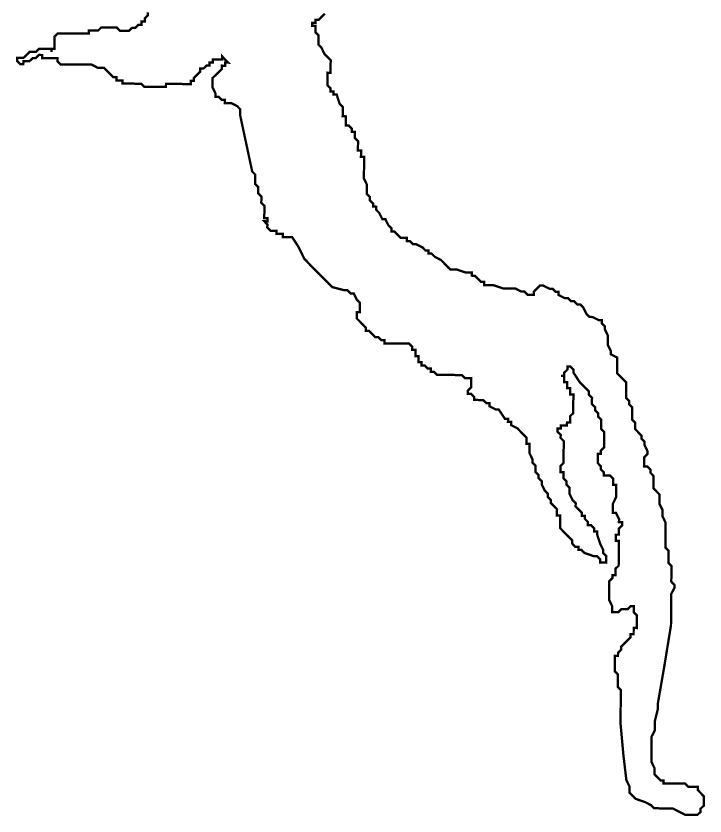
# Model space of a CAD drawing. Header units: metres. Extents: x 290190 to 339802, y 1811045 to 1991312.
# Drawn here: x 313020 to 313916, y 1941156 to 1942195 of the extents above; entities that cross this region are included whole.
import ezdxf

# ---------------------------------------------------------------- set-up
doc = ezdxf.new("R2010")
doc.units = ezdxf.units.M
doc.header["$MEASUREMENT"] = 0
doc.layers.add('HAZARDS LINE', color=1, linetype='Continuous')

msp = doc.modelspace()

# ---------------------------------------------------------------- linework, layer by layer
at = {"layer": 'HAZARDS LINE', "lineweight": 18}
msp.add_lwpolyline([(313191.9, 1942199.6, 3.02, 3.02, 0), (313191.8, 1942195.5, 3.02, 3.02, 0), (313187.8, 1942191.5, 3.02, 3.02, 0), (313187.7, 1942187.5, 3.02, 3.02, 0), (313183.7, 1942187.5, 3.02, 3.02, 0), (313183.7, 1942183.5, 3.02, 3.02, 0), (313179.6, 1942183.5, 3.02, 3.02, 0), (313175.6, 1942179.5, 3.02, 3.02, 0), (313171.6, 1942179.6, 3.02, 3.02, 0), (313167.5, 1942175.6, 3.02, 3.02, 0), (313163.5, 1942175.6, 3.02, 3.02, 0), (313159.4, 1942175.6, 3.02, 3.02, 0), (313155.4, 1942175.6, 3.02, 3.02, 0), (313151.4, 1942179.7, 3.02, 3.02, 0), (313143.3, 1942179.8, 3.02, 3.02, 0), (313139.3, 1942179.8, 3.02, 3.02, 0), (313131.2, 1942179.9, 3.02, 3.02, 0), (313127.2, 1942175.9, 3.02, 3.02, 0), (313123.1, 1942175.9, 3.02, 3.02, 0), (313119.1, 1942175.9, 3.02, 3.02, 0), (313115.1, 1942176, 3.02, 3.02, 0), (313115, 1942171.9, 3.02, 3.02, 0), (313111, 1942171.9, 3.02, 3.02, 0), (313107, 1942172, 3.02, 3.02, 0), (313102.9, 1942172, 3.02, 3.02, 0), (313094.9, 1942172.1, 3.02, 3.02, 0), (313090.8, 1942172.1, 3.02, 3.02, 0), (313086.8, 1942172.1, 3.02, 3.02, 0), (313082.8, 1942172.2, 3.02, 3.02, 0), (313078.7, 1942172.2, 3.02, 3.02, 0), (313074.7, 1942172.2, 3.02, 3.02, 0), (313070.6, 1942168.2, 3.02, 3.02, 0), (313070.6, 1942164.2, 3.02, 3.02, 0), (313070.6, 1942160.2, 3.02, 3.02, 0), (313070.5, 1942156.1, 3.02, 3.02, 0), (313070.5, 1942152.1, 3.02, 3.02, 0), (313066.5, 1942152.1, 3.02, 3.02, 0), (313066.5, 1942148.1, 3.02, 3.02, 0), (313066.5, 1942152.1, 3.02, 3.02, 0), (313058.4, 1942152.2, 3.02, 3.02, 0), (313054.4, 1942152.2, 3.02, 3.02, 0), (313050.4, 1942152.2, 3.02, 3.02, 0), (313046.3, 1942148.2, 3.02, 3.02, 0), (313042.3, 1942148.3, 3.02, 3.02, 0), (313038.2, 1942148.3, 3.02, 3.02, 0), (313034.2, 1942144.3, 3.02, 3.02, 0), (313030.1, 1942140.3, 3.02, 3.02, 0), (313026.1, 1942140.3, 3.02, 3.02, 0), (313022, 1942140.4, 3.02, 3.02, 0), (313022, 1942136.3, 3.02, 3.02, 0), (313026, 1942132.3, 3.02, 3.02, 0), (313030, 1942132.2, 3.02, 3.02, 0), (313030.1, 1942136.3, 3.02, 3.02, 0), (313034.1, 1942136.2, 3.02, 3.02, 0), (313038.1, 1942136.2, 3.02, 3.02, 0), (313042.2, 1942140.2, 3.02, 3.02, 0), (313046.2, 1942140.2, 3.02, 3.02, 0), (313050.3, 1942144.2, 3.02, 3.02, 0), (313054.3, 1942144.1, 3.02, 3.02, 0), (313054.3, 1942140.1, 3.02, 3.02, 0), (313058.3, 1942140.1, 3.02, 3.02, 0), (313062.4, 1942140, 3.02, 3.02, 0), (313066.4, 1942140, 3.02, 3.02, 0), (313070.4, 1942140, 3.02, 3.02, 0), (313074.5, 1942140, 3.02, 3.02, 0), (313074.4, 1942135.9, 3.02, 3.02, 0), (313078.4, 1942131.9, 3.02, 3.02, 0), (313082.5, 1942131.8, 3.02, 3.02, 0), (313086.5, 1942131.8, 3.02, 3.02, 0), (313090.5, 1942131.8, 3.02, 3.02, 0), (313094.6, 1942131.7, 3.02, 3.02, 0), (313098.6, 1942131.7, 3.02, 3.02, 0), (313102.6, 1942131.7, 3.02, 3.02, 0), (313106.7, 1942131.6, 3.02, 3.02, 0), (313110.7, 1942131.6, 3.02, 3.02, 0), (313114.7, 1942131.6, 3.02, 3.02, 0), (313118.8, 1942131.6, 3.02, 3.02, 0), (313126.8, 1942127.5, 3.02, 3.02, 0), (313130.8, 1942127.4, 3.02, 3.02, 0), (313134.9, 1942127.4, 3.02, 3.02, 0), (313138.9, 1942123.3, 3.02, 3.02, 0), (313142.9, 1942119.3, 3.02, 3.02, 0), (313146.9, 1942115.2, 3.02, 3.02, 0), (313150.9, 1942115.2, 3.02, 3.02, 0), (313150.9, 1942111.1, 3.02, 3.02, 0), (313154.9, 1942111.1, 3.02, 3.02, 0), (313158.9, 1942111.1, 3.02, 3.02, 0), (313158.9, 1942107, 3.02, 3.02, 0), (313162.9, 1942107, 3.02, 3.02, 0), (313167, 1942107, 3.02, 3.02, 0), (313171, 1942107, 3.02, 3.02, 0), (313175, 1942106.9, 3.02, 3.02, 0), (313183.1, 1942106.9, 3.02, 3.02, 0), (313187.1, 1942102.8, 3.02, 3.02, 0), (313191.1, 1942102.8, 3.02, 3.02, 0), (313195.2, 1942102.7, 3.02, 3.02, 0), (313199.2, 1942102.7, 3.02, 3.02, 0), (313207.3, 1942102.6, 3.02, 3.02, 0), (313211.3, 1942102.6, 3.02, 3.02, 0), (313215.3, 1942102.6, 3.02, 3.02, 0), (313215.4, 1942106.6, 3.02, 3.02, 0), (313219.4, 1942106.6, 3.02, 3.02, 0), (313223.4, 1942106.6, 3.02, 3.02, 0), (313227.5, 1942106.5, 3.02, 3.02, 0), (313231.5, 1942106.5, 3.02, 3.02, 0), (313235.5, 1942106.5, 3.02, 3.02, 0), (313239.6, 1942106.4, 3.02, 3.02, 0), (313243.6, 1942106.4, 3.02, 3.02, 0), (313247.6, 1942106.4, 3.02, 3.02, 0), (313247.7, 1942110.4, 3.02, 3.02, 0), (313251.7, 1942110.4, 3.02, 3.02, 0), (313251.7, 1942114.4, 3.02, 3.02, 0), (313255.8, 1942118.4, 3.02, 3.02, 0), (313259.8, 1942122.4, 3.02, 3.02, 0), (313259.9, 1942126.5, 3.02, 3.02, 0), (313263.9, 1942126.4, 3.02, 3.02, 0), (313268, 1942130.4, 3.02, 3.02, 0), (313272, 1942130.4, 3.02, 3.02, 0), (313272, 1942134.4, 3.02, 3.02, 0), (313276.1, 1942134.4, 3.02, 3.02, 0), (313276.1, 1942138.4, 3.02, 3.02, 0), (313280.1, 1942138.4, 3.02, 3.02, 0), (313284.2, 1942138.4, 3.02, 3.02, 0), (313288.2, 1942138.3, 3.02, 3.02, 0), (313288.2, 1942142.4, 3.02, 3.02, 0), (313292.2, 1942138.3, 3.02, 3.02, 0), (313296.2, 1942134.2, 3.02, 3.02, 0), (313292.2, 1942134.3, 3.02, 3.02, 0), (313292.2, 1942130.2, 3.02, 3.02, 0), (313288.1, 1942130.3, 3.02, 3.02, 0), (313288.1, 1942126.2, 3.02, 3.02, 0), (313284, 1942122.2, 3.02, 3.02, 0), (313280, 1942118.2, 3.02, 3.02, 0), (313275.9, 1942114.2, 3.02, 3.02, 0), (313275.9, 1942110.2, 3.02, 3.02, 0), (313275.9, 1942106.2, 3.02, 3.02, 0), (313275.8, 1942102.1, 3.02, 3.02, 0), (313279.8, 1942094, 3.02, 3.02, 0), (313279.8, 1942090, 3.02, 3.02, 0), (313283.8, 1942090, 3.02, 3.02, 0), (313287.8, 1942085.9, 3.02, 3.02, 0), (313291.8, 1942085.9, 3.02, 3.02, 0), (313291.8, 1942081.8, 3.02, 3.02, 0), (313295.8, 1942081.8, 3.02, 3.02, 0), (313299.9, 1942081.8, 3.02, 3.02, 0), (313307.9, 1942077.7, 3.02, 3.02, 0), (313311.9, 1942073.6, 3.02, 3.02, 0), (313311.8, 1942065.6, 3.02, 3.02, 0), (313327.4, 1941992.8, 3.02, 3.02, 0), (313331.4, 1941988.8, 3.02, 3.02, 0), (313331.4, 1941980.7, 3.02, 3.02, 0), (313331.3, 1941976.7, 3.02, 3.02, 0), (313335.3, 1941972.6, 3.02, 3.02, 0), (313335.3, 1941968.6, 3.02, 3.02, 0), (313335.3, 1941964.5, 3.02, 3.02, 0), (313339.3, 1941960.5, 3.02, 3.02, 0), (313339.3, 1941956.4, 3.02, 3.02, 0), (313339.2, 1941952.4, 3.02, 3.02, 0), (313343.2, 1941948.3, 3.02, 3.02, 0), (313343.2, 1941940.3, 3.02, 3.02, 0), (313343.1, 1941936.2, 3.02, 3.02, 0), (313343.1, 1941932.2, 3.02, 3.02, 0), (313347.1, 1941932.2, 3.02, 3.02, 0), (313347.1, 1941928.1, 3.02, 3.02, 0), (313343.1, 1941928.2, 3.02, 3.02, 0), (313347.1, 1941924.1, 3.02, 3.02, 0), (313347, 1941920.1, 3.02, 3.02, 0), (313351.1, 1941916, 3.02, 3.02, 0), (313355.1, 1941916, 3.02, 3.02, 0), (313359.1, 1941915.9, 3.02, 3.02, 0), (313359.1, 1941911.9, 3.02, 3.02, 0), (313363.1, 1941911.9, 3.02, 3.02, 0), (313367.2, 1941911.9, 3.02, 3.02, 0), (313367.1, 1941907.8, 3.02, 3.02, 0), (313371.2, 1941907.8, 3.02, 3.02, 0), (313375.2, 1941907.8, 3.02, 3.02, 0), (313379.2, 1941907.7, 3.02, 3.02, 0), (313387.2, 1941895.6, 3.02, 3.02, 0), (313391.2, 1941887.5, 3.02, 3.02, 0), (313395.1, 1941879.4, 3.02, 3.02, 0), (313403.1, 1941871.2, 3.02, 3.02, 0), (313415.2, 1941859.1, 3.02, 3.02, 0), (313431.2, 1941842.8, 3.02, 3.02, 0), (313447.3, 1941838.6, 3.02, 3.02, 0), (313451.3, 1941838.6, 3.02, 3.02, 0), (313455.3, 1941834.5, 3.02, 3.02, 0), (313459.3, 1941834.5, 3.02, 3.02, 0), (313463.3, 1941826.4, 3.02, 3.02, 0), (313467.3, 1941822.4, 3.02, 3.02, 0), (313467.3, 1941818.3, 3.02, 3.02, 0), (313467.2, 1941814.3, 3.02, 3.02, 0), (313467.2, 1941810.3, 3.02, 3.02, 0), (313463.2, 1941810.3, 3.02, 3.02, 0), (313463.2, 1941806.3, 3.02, 3.02, 0), (313463.1, 1941802.2, 3.02, 3.02, 0), (313467.1, 1941798.2, 3.02, 3.02, 0), (313471.1, 1941794.1, 3.02, 3.02, 0), (313475.1, 1941790, 3.02, 3.02, 0), (313475.1, 1941786, 3.02, 3.02, 0), (313479.1, 1941786, 3.02, 3.02, 0), (313483.1, 1941781.9, 3.02, 3.02, 0), (313487.1, 1941777.8, 3.02, 3.02, 0), (313491.2, 1941777.8, 3.02, 3.02, 0), (313495.2, 1941773.7, 3.02, 3.02, 0), (313499.2, 1941773.7, 3.02, 3.02, 0), (313499.2, 1941769.7, 3.02, 3.02, 0), (313503.2, 1941769.6, 3.02, 3.02, 0), (313507.2, 1941769.6, 3.02, 3.02, 0), (313511.3, 1941769.6, 3.02, 3.02, 0), (313515.3, 1941769.6, 3.02, 3.02, 0), (313519.3, 1941769.5, 3.02, 3.02, 0), (313523.4, 1941769.5, 3.02, 3.02, 0), (313527.4, 1941769.5, 3.02, 3.02, 0), (313531.4, 1941769.4, 3.02, 3.02, 0), (313535.4, 1941765.4, 3.02, 3.02, 0), (313535.4, 1941761.3, 3.02, 3.02, 0), (313539.4, 1941761.3, 3.02, 3.02, 0), (313539.4, 1941757.3, 3.02, 3.02, 0), (313539.4, 1941753.2, 3.02, 3.02, 0), (313543.4, 1941753.2, 3.02, 3.02, 0), (313543.4, 1941749.2, 3.02, 3.02, 0), (313543.4, 1941745.1, 3.02, 3.02, 0), (313547.4, 1941745.1, 3.02, 3.02, 0), (313547.4, 1941741.1, 3.02, 3.02, 0), (313551.4, 1941741, 3.02, 3.02, 0), (313555.4, 1941737, 3.02, 3.02, 0), (313559.4, 1941737, 3.02, 3.02, 0), (313559.4, 1941732.9, 3.02, 3.02, 0), (313563.4, 1941732.9, 3.02, 3.02, 0), (313567.4, 1941728.8, 3.02, 3.02, 0), (313571.5, 1941728.8, 3.02, 3.02, 0), (313575.5, 1941728.8, 3.02, 3.02, 0), (313579.5, 1941728.7, 3.02, 3.02, 0), (313583.6, 1941728.7, 3.02, 3.02, 0), (313587.6, 1941728.7, 3.02, 3.02, 0), (313591.6, 1941728.6, 3.02, 3.02, 0), (313595.7, 1941728.6, 3.02, 3.02, 0), (313599.7, 1941728.6, 3.02, 3.02, 0), (313603.7, 1941724.5, 3.02, 3.02, 0), (313607.7, 1941724.5, 3.02, 3.02, 0), (313611.8, 1941724.5, 3.02, 3.02, 0), (313611.7, 1941720.4, 3.02, 3.02, 0), (313611.7, 1941716.4, 3.02, 3.02, 0), (313611.7, 1941712.4, 3.02, 3.02, 0), (313607.6, 1941708.4, 3.02, 3.02, 0), (313607.6, 1941704.3, 3.02, 3.02, 0), (313611.6, 1941704.3, 3.02, 3.02, 0), (313615.6, 1941700.2, 3.02, 3.02, 0), (313615.6, 1941696.2, 3.02, 3.02, 0), (313619.6, 1941696.2, 3.02, 3.02, 0), (313623.6, 1941696.1, 3.02, 3.02, 0), (313619.6, 1941696.2, 3.02, 3.02, 0), (313623.6, 1941696.1, 3.02, 3.02, 0), (313627.7, 1941696.1, 3.02, 3.02, 0), (313631.7, 1941692, 3.02, 3.02, 0), (313635.7, 1941692, 3.02, 3.02, 0), (313635.7, 1941688, 3.02, 3.02, 0), (313643.7, 1941683.9, 3.02, 3.02, 0), (313647.7, 1941683.8, 3.02, 3.02, 0), (313655.7, 1941671.7, 3.02, 3.02, 0), (313659.8, 1941671.7, 3.02, 3.02, 0), (313659.7, 1941667.6, 3.02, 3.02, 0), (313663.8, 1941667.6, 3.02, 3.02, 0), (313663.7, 1941663.6, 3.02, 3.02, 0), (313671.8, 1941659.5, 3.02, 3.02, 0), (313675.8, 1941655.4, 3.02, 3.02, 0), (313679.8, 1941651.3, 3.02, 3.02, 0), (313683.8, 1941647.3, 3.02, 3.02, 0), (313683.7, 1941643.2, 3.02, 3.02, 0), (313683.7, 1941639.2, 3.02, 3.02, 0), (313687.7, 1941639.2, 3.02, 3.02, 0), (313687.7, 1941635.1, 3.02, 3.02, 0), (313687.7, 1941631.1, 3.02, 3.02, 0), (313687.7, 1941627.1, 3.02, 3.02, 0), (313691.6, 1941619, 3.02, 3.02, 0), (313691.6, 1941614.9, 3.02, 3.02, 0), (313695.6, 1941610.9, 3.02, 3.02, 0), (313695.6, 1941606.8, 3.02, 3.02, 0), (313695.5, 1941602.8, 3.02, 3.02, 0), (313699.5, 1941598.7, 3.02, 3.02, 0), (313699.5, 1941594.7, 3.02, 3.02, 0), (313703.5, 1941590.6, 3.02, 3.02, 0), (313703.5, 1941586.6, 3.02, 3.02, 0), (313707.5, 1941578.5, 3.02, 3.02, 0), (313711.5, 1941574.5, 3.02, 3.02, 0), (313711.4, 1941570.4, 3.02, 3.02, 0), (313715.4, 1941566.4, 3.02, 3.02, 0), (313715.4, 1941562.3, 3.02, 3.02, 0), (313719.4, 1941558.3, 3.02, 3.02, 0), (313723.4, 1941554.2, 3.02, 3.02, 0), (313723.3, 1941546.1, 3.02, 3.02, 0), (313727.4, 1941546.1, 3.02, 3.02, 0), (313727.3, 1941542.1, 3.02, 3.02, 0), (313727.3, 1941538, 3.02, 3.02, 0), (313727.3, 1941534, 3.02, 3.02, 0), (313727.3, 1941530, 3.02, 3.02, 0), (313731.3, 1941525.9, 3.02, 3.02, 0), (313743.3, 1941513.7, 3.02, 3.02, 0), (313743.2, 1941509.7, 3.02, 3.02, 0), (313747.2, 1941505.6, 3.02, 3.02, 0), (313751.3, 1941505.6, 3.02, 3.02, 0), (313751.2, 1941501.5, 3.02, 3.02, 0), (313755.3, 1941501.5, 3.02, 3.02, 0), (313759.3, 1941497.5, 3.02, 3.02, 0), (313771.3, 1941493.3, 3.02, 3.02, 0), (313775.4, 1941493.3, 3.02, 3.02, 0), (313779.4, 1941489.2, 3.02, 3.02, 0), (313779.3, 1941485.2, 3.02, 3.02, 0), (313783.4, 1941485.2, 3.02, 3.02, 0), (313787.4, 1941485.1, 3.02, 3.02, 0), (313787.4, 1941489.2, 3.02, 3.02, 0), (313787.5, 1941493.2, 3.02, 3.02, 0), (313783.5, 1941497.3, 3.02, 3.02, 0), (313783.5, 1941501.3, 3.02, 3.02, 0), (313779.5, 1941509.4, 3.02, 3.02, 0), (313775.6, 1941521.5, 3.02, 3.02, 0), (313775.6, 1941525.6, 3.02, 3.02, 0), (313771.6, 1941525.6, 3.02, 3.02, 0), (313771.6, 1941529.6, 3.02, 3.02, 0), (313767.6, 1941533.7, 3.02, 3.02, 0), (313763.6, 1941533.7, 3.02, 3.02, 0), (313763.6, 1941537.8, 3.02, 3.02, 0), (313759.6, 1941541.8, 3.02, 3.02, 0), (313759.6, 1941545.9, 3.02, 3.02, 0), (313755.6, 1941545.9, 3.02, 3.02, 0), (313755.6, 1941549.9, 3.02, 3.02, 0), (313751.6, 1941554, 3.02, 3.02, 0), (313747.6, 1941558, 3.02, 3.02, 0), (313747.7, 1941562.1, 3.02, 3.02, 0), (313743.7, 1941566.1, 3.02, 3.02, 0), (313739.7, 1941574.2, 3.02, 3.02, 0), (313739.7, 1941582.3, 3.02, 3.02, 0), (313735.7, 1941586.4, 3.02, 3.02, 0), (313735.8, 1941590.4, 3.02, 3.02, 0), (313731.8, 1941594.5, 3.02, 3.02, 0), (313731.8, 1941598.5, 3.02, 3.02, 0), (313731.8, 1941602.5, 3.02, 3.02, 0), (313727.8, 1941602.6, 3.02, 3.02, 0), (313727.8, 1941606.6, 3.02, 3.02, 0), (313727.9, 1941610.6, 3.02, 3.02, 0), (313731.9, 1941614.6, 3.02, 3.02, 0), (313732, 1941618.7, 3.02, 3.02, 0), (313732, 1941622.7, 3.02, 3.02, 0), (313732, 1941626.7, 3.02, 3.02, 0), (313732, 1941630.8, 3.02, 3.02, 0), (313732.1, 1941634.8, 3.02, 3.02, 0), (313732.1, 1941638.8, 3.02, 3.02, 0), (313732.1, 1941642.9, 3.02, 3.02, 0), (313728.1, 1941646.9, 3.02, 3.02, 0), (313728.2, 1941651, 3.02, 3.02, 0), (313724.2, 1941655, 3.02, 3.02, 0), (313724.2, 1941659.1, 3.02, 3.02, 0), (313728.2, 1941659, 3.02, 3.02, 0), (313728.3, 1941663.1, 3.02, 3.02, 0), (313732.3, 1941663, 3.02, 3.02, 0), (313736.3, 1941663, 3.02, 3.02, 0), (313736.4, 1941667, 3.02, 3.02, 0), (313740.4, 1941667, 3.02, 3.02, 0), (313740.4, 1941671, 3.02, 3.02, 0), (313740.4, 1941675.1, 3.02, 3.02, 0), (313744.5, 1941679.1, 3.02, 3.02, 0), (313744.6, 1941691.2, 3.02, 3.02, 0), (313744.6, 1941695.2, 3.02, 3.02, 0), (313744.7, 1941699.3, 3.02, 3.02, 0), (313744.7, 1941703.3, 3.02, 3.02, 0), (313740.7, 1941703.3, 3.02, 3.02, 0), (313740.7, 1941707.3, 3.02, 3.02, 0), (313740.7, 1941711.4, 3.02, 3.02, 0), (313736.7, 1941711.4, 3.02, 3.02, 0), (313736.7, 1941715.4, 3.02, 3.02, 0), (313736.7, 1941719.5, 3.02, 3.02, 0), (313732.7, 1941719.5, 3.02, 3.02, 0), (313732.7, 1941723.5, 3.02, 3.02, 0), (313732.8, 1941727.6, 3.02, 3.02, 0), (313728.7, 1941727.6, 3.02, 3.02, 0), (313732.8, 1941727.6, 3.02, 3.02, 0), (313732.8, 1941731.6, 3.02, 3.02, 0), (313736.9, 1941735.6, 3.02, 3.02, 0), (313736.9, 1941739.6, 3.02, 3.02, 0), (313740.9, 1941739.6, 3.02, 3.02, 0), (313744.9, 1941735.6, 3.02, 3.02, 0), (313744.9, 1941731.5, 3.02, 3.02, 0), (313752.9, 1941719.4, 3.02, 3.02, 0), (313756.9, 1941715.3, 3.02, 3.02, 0), (313760.9, 1941711.2, 3.02, 3.02, 0), (313764.9, 1941707.2, 3.02, 3.02, 0), (313764.9, 1941703.1, 3.02, 3.02, 0), (313768.9, 1941699.1, 3.02, 3.02, 0), (313768.8, 1941695, 3.02, 3.02, 0), (313768.8, 1941691, 3.02, 3.02, 0), (313772.8, 1941686.9, 3.02, 3.02, 0), (313772.8, 1941682.9, 3.02, 3.02, 0), (313776.8, 1941678.8, 3.02, 3.02, 0), (313776.7, 1941674.8, 3.02, 3.02, 0), (313780.7, 1941670.7, 3.02, 3.02, 0), (313780.7, 1941666.7, 3.02, 3.02, 0), (313780.7, 1941662.7, 3.02, 3.02, 0), (313780.7, 1941658.6, 3.02, 3.02, 0), (313784.7, 1941654.6, 3.02, 3.02, 0), (313784.6, 1941650.5, 3.02, 3.02, 0), (313784.6, 1941646.5, 3.02, 3.02, 0), (313784.6, 1941642.5, 3.02, 3.02, 0), (313784.5, 1941638.4, 3.02, 3.02, 0), (313784.5, 1941634.4, 3.02, 3.02, 0), (313780.4, 1941630.4, 3.02, 3.02, 0), (313780.4, 1941626.4, 3.02, 3.02, 0), (313776.4, 1941626.4, 3.02, 3.02, 0), (313776.3, 1941622.4, 3.02, 3.02, 0), (313776.3, 1941618.3, 3.02, 3.02, 0), (313776.3, 1941614.3, 3.02, 3.02, 0), (313780.3, 1941610.2, 3.02, 3.02, 0), (313780.3, 1941606.2, 3.02, 3.02, 0), (313784.3, 1941602.1, 3.02, 3.02, 0), (313784.2, 1941598.1, 3.02, 3.02, 0), (313788.3, 1941598.1, 3.02, 3.02, 0), (313792.3, 1941598, 3.02, 3.02, 0), (313796.3, 1941594, 3.02, 3.02, 0), (313796.3, 1941589.9, 3.02, 3.02, 0), (313796.2, 1941585.9, 3.02, 3.02, 0), (313800.3, 1941585.9, 3.02, 3.02, 0), (313800.2, 1941581.9, 3.02, 3.02, 0), (313800.2, 1941577.8, 3.02, 3.02, 0), (313800.2, 1941573.8, 3.02, 3.02, 0), (313800.1, 1941569.8, 3.02, 3.02, 0), (313796.1, 1941561.7, 3.02, 3.02, 0), (313796, 1941557.7, 3.02, 3.02, 0), (313796, 1941553.6, 3.02, 3.02, 0), (313796, 1941549.6, 3.02, 3.02, 0), (313800, 1941549.6, 3.02, 3.02, 0), (313804, 1941541.5, 3.02, 3.02, 0), (313803.9, 1941537.5, 3.02, 3.02, 0), (313808, 1941537.4, 3.02, 3.02, 0), (313807.9, 1941533.4, 3.02, 3.02, 0), (313803.9, 1941529.4, 3.02, 3.02, 0), (313803.8, 1941525.4, 3.02, 3.02, 0), (313803.8, 1941521.3, 3.02, 3.02, 0), (313799.8, 1941521.3, 3.02, 3.02, 0), (313799.8, 1941517.3, 3.02, 3.02, 0), (313799.7, 1941513.3, 3.02, 3.02, 0), (313803.8, 1941513.3, 3.02, 3.02, 0), (313803.7, 1941505.2, 3.02, 3.02, 0), (313803.7, 1941501.2, 3.02, 3.02, 0), (313803.6, 1941497.1, 3.02, 3.02, 0), (313803.6, 1941493.1, 3.02, 3.02, 0), (313803.6, 1941489.1, 3.02, 3.02, 0), (313803.5, 1941481, 3.02, 3.02, 0), (313799.4, 1941477, 3.02, 3.02, 0), (313799.4, 1941472.9, 3.02, 3.02, 0), (313799.4, 1941468.9, 3.02, 3.02, 0), (313795.4, 1941468.9, 3.02, 3.02, 0), (313795.3, 1941464.9, 3.02, 3.02, 0), (313791.3, 1941460.9, 3.02, 3.02, 0), (313791.2, 1941456.9, 3.02, 3.02, 0), (313791.2, 1941452.8, 3.02, 3.02, 0), (313791.2, 1941448.8, 3.02, 3.02, 0), (313791.1, 1941444.8, 3.02, 3.02, 0), (313791.1, 1941436.7, 3.02, 3.02, 0), (313795, 1941428.6, 3.02, 3.02, 0), (313795, 1941424.6, 3.02, 3.02, 0), (313795, 1941420.5, 3.02, 3.02, 0), (313799, 1941420.5, 3.02, 3.02, 0), (313803.1, 1941420.5, 3.02, 3.02, 0), (313807.1, 1941424.5, 3.02, 3.02, 0), (313811.1, 1941424.5, 3.02, 3.02, 0), (313815.2, 1941424.4, 3.02, 3.02, 0), (313819.2, 1941428.4, 3.02, 3.02, 0), (313823.3, 1941428.4, 3.02, 3.02, 0), (313823.2, 1941424.4, 3.02, 3.02, 0), (313823.2, 1941420.3, 3.02, 3.02, 0), (313827.2, 1941416.3, 3.02, 3.02, 0), (313827.2, 1941412.2, 3.02, 3.02, 0), (313827.2, 1941408.2, 3.02, 3.02, 0), (313827.1, 1941404.2, 3.02, 3.02, 0), (313827.1, 1941400.1, 3.02, 3.02, 0), (313823.1, 1941400.2, 3.02, 3.02, 0), (313823, 1941396.1, 3.02, 3.02, 0), (313823, 1941392.1, 3.02, 3.02, 0), (313819, 1941392.1, 3.02, 3.02, 0), (313818.9, 1941388.1, 3.02, 3.02, 0), (313814.9, 1941384.1, 3.02, 3.02, 0), (313806.8, 1941376.1, 3.02, 3.02, 0), (313806.7, 1941372, 3.02, 3.02, 0), (313802.7, 1941368, 3.02, 3.02, 0), (313802.6, 1941364, 3.02, 3.02, 0), (313798.6, 1941364, 3.02, 3.02, 0), (313798.6, 1941360, 3.02, 3.02, 0), (313798.5, 1941356, 3.02, 3.02, 0), (313798.5, 1941351.9, 3.02, 3.02, 0), (313798.4, 1941343.9, 3.02, 3.02, 0), (313802.4, 1941339.8, 3.02, 3.02, 0), (313802.4, 1941335.8, 3.02, 3.02, 0), (313802.4, 1941327.7, 3.02, 3.02, 0), (313802.3, 1941323.7, 3.02, 3.02, 0), (313806.3, 1941319.6, 3.02, 3.02, 0), (313806.3, 1941315.6, 3.02, 3.02, 0), (313806.3, 1941311.5, 3.02, 3.02, 0), (313806.2, 1941307.5, 3.02, 3.02, 0), (313806.1, 1941295.4, 3.02, 3.02, 0), (313806.1, 1941291.4, 3.02, 3.02, 0), (313806.1, 1941287.3, 3.02, 3.02, 0), (313806, 1941279.3, 3.02, 3.02, 0), (313806, 1941275.2, 3.02, 3.02, 0), (313809.7, 1941234.9, 3.02, 3.02, 0), (313813.5, 1941202.6, 3.02, 3.02, 0), (313817.5, 1941194.5, 3.02, 3.02, 0), (313817.4, 1941186.4, 3.02, 3.02, 0), (313821.4, 1941182.4, 3.02, 3.02, 0), (313825.4, 1941178.3, 3.02, 3.02, 0), (313837.5, 1941174.2, 3.02, 3.02, 0), (313845.5, 1941170.1, 3.02, 3.02, 0), (313849.5, 1941166, 3.02, 3.02, 0), (313853.6, 1941166, 3.02, 3.02, 0), (313857.6, 1941165.9, 3.02, 3.02, 0), (313861.6, 1941165.9, 3.02, 3.02, 0), (313865.7, 1941165.9, 3.02, 3.02, 0), (313873.7, 1941165.8, 3.02, 3.02, 0), (313881.8, 1941161.7, 3.02, 3.02, 0), (313889.8, 1941157.6, 3.02, 3.02, 0), (313897.9, 1941157.6, 3.02, 3.02, 0), (313901.9, 1941157.5, 3.02, 3.02, 0), (313905.9, 1941157.5, 3.02, 3.02, 0), (313910, 1941161.5, 3.02, 3.02, 0), (313910, 1941165.5, 3.02, 3.02, 0), (313914.1, 1941169.5, 3.02, 3.02, 0), (313914.1, 1941173.6, 3.02, 3.02, 0), (313914.1, 1941177.6, 3.02, 3.02, 0), (313914.2, 1941181.6, 3.02, 3.02, 0), (313910.2, 1941185.7, 3.02, 3.02, 0), (313906.2, 1941189.8, 3.02, 3.02, 0), (313906.2, 1941193.8, 3.02, 3.02, 0), (313902.2, 1941193.8, 3.02, 3.02, 0), (313898.1, 1941193.9, 3.02, 3.02, 0), (313894.1, 1941193.9, 3.02, 3.02, 0), (313890.1, 1941198, 3.02, 3.02, 0), (313886.1, 1941198, 3.02, 3.02, 0), (313882, 1941198, 3.02, 3.02, 0), (313878, 1941198.1, 3.02, 3.02, 0), (313874, 1941198.1, 3.02, 3.02, 0), (313865.9, 1941198.1, 3.02, 3.02, 0), (313861.9, 1941198.2, 3.02, 3.02, 0), (313861.9, 1941202.2, 3.02, 3.02, 0), (313857.9, 1941202.2, 3.02, 3.02, 0), (313853.9, 1941206.3, 3.02, 3.02, 0), (313849.9, 1941210.4, 3.02, 3.02, 0), (313849.9, 1941214.4, 3.02, 3.02, 0), (313849.9, 1941218.4, 3.02, 3.02, 0), (313846, 1941226.5, 3.02, 3.02, 0), (313846, 1941230.6, 3.02, 3.02, 0), (313846, 1941234.6, 3.02, 3.02, 0), (313846, 1941238.6, 3.02, 3.02, 0), (313846.1, 1941242.7, 3.02, 3.02, 0), (313846.1, 1941246.7, 3.02, 3.02, 0), (313846.1, 1941250.7, 3.02, 3.02, 0), (313846.2, 1941258.8, 3.02, 3.02, 0), (313850.3, 1941266.8, 3.02, 3.02, 0), (313850.4, 1941278.9, 3.02, 3.02, 0), (313854.5, 1941295, 3.02, 3.02, 0), (313854.6, 1941299.1, 3.02, 3.02, 0), (313854.6, 1941303.1, 3.02, 3.02, 0), (313863, 1941351.5, 3.02, 3.02, 0), (313871.5, 1941403.8, 3.02, 3.02, 0), (313871.6, 1941415.9, 3.02, 3.02, 0), (313871.7, 1941428, 3.02, 3.02, 0), (313871.7, 1941436.1, 3.02, 3.02, 0), (313871.8, 1941444.2, 3.02, 3.02, 0), (313875.9, 1941452.2, 3.02, 3.02, 0), (313875.9, 1941456.2, 3.02, 3.02, 0), (313871.9, 1941460.3, 3.02, 3.02, 0), (313872, 1941468.4, 3.02, 3.02, 0), (313872.1, 1941480.5, 3.02, 3.02, 0), (313868.1, 1941484.5, 3.02, 3.02, 0), (313868.1, 1941492.6, 3.02, 3.02, 0), (313868.2, 1941500.7, 3.02, 3.02, 0), (313864.2, 1941504.7, 3.02, 3.02, 0), (313864.2, 1941508.8, 3.02, 3.02, 0), (313864.2, 1941512.8, 3.02, 3.02, 0), (313864.3, 1941516.8, 3.02, 3.02, 0), (313864.3, 1941524.9, 3.02, 3.02, 0), (313864.4, 1941528.9, 3.02, 3.02, 0), (313864.4, 1941533, 3.02, 3.02, 0), (313864.4, 1941537, 3.02, 3.02, 0), (313860.5, 1941545.1, 3.02, 3.02, 0), (313860.5, 1941549.1, 3.02, 3.02, 0), (313860.5, 1941553.2, 3.02, 3.02, 0), (313856.5, 1941561.3, 3.02, 3.02, 0), (313856.6, 1941565.3, 3.02, 3.02, 0), (313856.6, 1941569.3, 3.02, 3.02, 0), (313856.6, 1941573.4, 3.02, 3.02, 0), (313848.6, 1941581.5, 3.02, 3.02, 0), (313848.7, 1941585.5, 3.02, 3.02, 0), (313848.7, 1941589.6, 3.02, 3.02, 0), (313848.7, 1941593.6, 3.02, 3.02, 0), (313848.8, 1941597.6, 3.02, 3.02, 0), (313844.8, 1941601.7, 3.02, 3.02, 0), (313844.8, 1941605.7, 3.02, 3.02, 0), (313840.8, 1941609.8, 3.02, 3.02, 0), (313836.7, 1941609.8, 3.02, 3.02, 0), (313836.8, 1941613.8, 3.02, 3.02, 0), (313836.8, 1941617.9, 3.02, 3.02, 0), (313836.8, 1941621.9, 3.02, 3.02, 0), (313840.9, 1941625.9, 3.02, 3.02, 0), (313840.9, 1941629.9, 3.02, 3.02, 0), (313837, 1941638, 3.02, 3.02, 0), (313837, 1941642.1, 3.02, 3.02, 0), (313833, 1941646.1, 3.02, 3.02, 0), (313833, 1941650.2, 3.02, 3.02, 0), (313829, 1941654.2, 3.02, 3.02, 0), (313825, 1941658.3, 3.02, 3.02, 0), (313825, 1941662.3, 3.02, 3.02, 0), (313825.1, 1941666.4, 3.02, 3.02, 0), (313821.1, 1941670.4, 3.02, 3.02, 0), (313821.1, 1941674.5, 3.02, 3.02, 0), (313821.1, 1941678.5, 3.02, 3.02, 0), (313821.2, 1941682.5, 3.02, 3.02, 0), (313821.2, 1941686.6, 3.02, 3.02, 0), (313817.2, 1941690.6, 3.02, 3.02, 0), (313817.2, 1941694.7, 3.02, 3.02, 0), (313813.2, 1941698.7, 3.02, 3.02, 0), (313813.3, 1941702.8, 3.02, 3.02, 0), (313813.3, 1941706.8, 3.02, 3.02, 0), (313813.3, 1941710.8, 3.02, 3.02, 0), (313813.3, 1941714.9, 3.02, 3.02, 0), (313813.4, 1941718.9, 3.02, 3.02, 0), (313809.4, 1941723, 3.02, 3.02, 0), (313805.4, 1941727, 3.02, 3.02, 0), (313801.4, 1941731.1, 3.02, 3.02, 0), (313801.4, 1941735.1, 3.02, 3.02, 0), (313801.4, 1941739.2, 3.02, 3.02, 0), (313801.5, 1941743.2, 3.02, 3.02, 0), (313801.5, 1941747.2, 3.02, 3.02, 0), (313801.5, 1941751.3, 3.02, 3.02, 0), (313793.5, 1941755.4, 3.02, 3.02, 0), (313793.5, 1941759.4, 3.02, 3.02, 0), (313789.5, 1941767.5, 3.02, 3.02, 0), (313789.6, 1941771.5, 3.02, 3.02, 0), (313789.6, 1941775.6, 3.02, 3.02, 0), (313789.6, 1941779.6, 3.02, 3.02, 0), (313785.7, 1941787.7, 3.02, 3.02, 0), (313785.7, 1941791.7, 3.02, 3.02, 0), (313781.7, 1941795.8, 3.02, 3.02, 0), (313781.7, 1941799.8, 3.02, 3.02, 0), (313777.7, 1941799.8, 3.02, 3.02, 0), (313769.6, 1941803.9, 3.02, 3.02, 0), (313765.6, 1941804, 3.02, 3.02, 0), (313761.6, 1941808, 3.02, 3.02, 0), (313757.6, 1941816.1, 3.02, 3.02, 0), (313753.6, 1941820.2, 3.02, 3.02, 0), (313749.6, 1941820.2, 3.02, 3.02, 0), (313745.6, 1941824.3, 3.02, 3.02, 0), (313741.6, 1941824.3, 3.02, 3.02, 0), (313737.6, 1941828.4, 3.02, 3.02, 0), (313733.5, 1941828.4, 3.02, 3.02, 0), (313725.5, 1941832.5, 3.02, 3.02, 0), (313725.5, 1941836.5, 3.02, 3.02, 0), (313721.5, 1941836.6, 3.02, 3.02, 0), (313717.5, 1941840.6, 3.02, 3.02, 0), (313713.5, 1941840.7, 3.02, 3.02, 0), (313705.4, 1941844.8, 3.02, 3.02, 0), (313701.4, 1941844.8, 3.02, 3.02, 0), (313697.3, 1941840.8, 3.02, 3.02, 0), (313693.3, 1941836.8, 3.02, 3.02, 0), (313693.2, 1941832.8, 3.02, 3.02, 0), (313689.2, 1941832.8, 3.02, 3.02, 0), (313685.2, 1941832.8, 3.02, 3.02, 0), (313681.2, 1941836.9, 3.02, 3.02, 0), (313677.1, 1941836.9, 3.02, 3.02, 0), (313669.1, 1941841, 3.02, 3.02, 0), (313665.1, 1941841, 3.02, 3.02, 0), (313657, 1941841.1, 3.02, 3.02, 0), (313653, 1941841.1, 3.02, 3.02, 0), (313640.9, 1941845.2, 3.02, 3.02, 0), (313636.9, 1941845.3, 3.02, 3.02, 0), (313632.8, 1941845.3, 3.02, 3.02, 0), (313628.8, 1941845.3, 3.02, 3.02, 0), (313628.8, 1941849.4, 3.02, 3.02, 0), (313624.8, 1941849.4, 3.02, 3.02, 0), (313620.8, 1941853.5, 3.02, 3.02, 0), (313616.8, 1941857.5, 3.02, 3.02, 0), (313612.8, 1941857.6, 3.02, 3.02, 0), (313612.8, 1941861.6, 3.02, 3.02, 0), (313608.8, 1941861.6, 3.02, 3.02, 0), (313604.7, 1941861.7, 3.02, 3.02, 0), (313592.7, 1941865.8, 3.02, 3.02, 0), (313588.6, 1941865.8, 3.02, 3.02, 0), (313584.6, 1941865.8, 3.02, 3.02, 0), (313580.6, 1941869.9, 3.02, 3.02, 0), (313576.6, 1941874, 3.02, 3.02, 0), (313572.6, 1941878, 3.02, 3.02, 0), (313564.6, 1941882.1, 3.02, 3.02, 0), (313560.5, 1941886.2, 3.02, 3.02, 0), (313556.5, 1941886.2, 3.02, 3.02, 0), (313556.5, 1941890.3, 3.02, 3.02, 0), (313552.5, 1941890.3, 3.02, 3.02, 0), (313548.5, 1941894.4, 3.02, 3.02, 0), (313540.5, 1941898.4, 3.02, 3.02, 0), (313536.4, 1941898.5, 3.02, 3.02, 0), (313532.4, 1941902.5, 3.02, 3.02, 0), (313528.4, 1941902.6, 3.02, 3.02, 0), (313528.4, 1941906.6, 3.02, 3.02, 0), (313524.4, 1941906.6, 3.02, 3.02, 0), (313520.4, 1941906.7, 3.02, 3.02, 0), (313516.4, 1941910.7, 3.02, 3.02, 0), (313512.4, 1941914.8, 3.02, 3.02, 0), (313508.3, 1941914.8, 3.02, 3.02, 0), (313508.4, 1941918.9, 3.02, 3.02, 0), (313504.4, 1941922.9, 3.02, 3.02, 0), (313500.4, 1941931, 3.02, 3.02, 0), (313496.4, 1941931, 3.02, 3.02, 0), (313492.4, 1941939.1, 3.02, 3.02, 0), (313488.4, 1941943.2, 3.02, 3.02, 0), (313488.4, 1941947.2, 3.02, 3.02, 0), (313484.4, 1941947.3, 3.02, 3.02, 0), (313484.4, 1941951.3, 3.02, 3.02, 0), (313480.4, 1941955.4, 3.02, 3.02, 0), (313480.4, 1941959.4, 3.02, 3.02, 0), (313476.4, 1941963.5, 3.02, 3.02, 0), (313476.5, 1941967.5, 3.02, 3.02, 0), (313476.5, 1941971.5, 3.02, 3.02, 0), (313476.5, 1941975.6, 3.02, 3.02, 0), (313472.6, 1941983.7, 3.02, 3.02, 0), (313472.6, 1941991.7, 3.02, 3.02, 0), (313472.7, 1941999.8, 3.02, 3.02, 0), (313472.7, 1942007.9, 3.02, 3.02, 0), (313472.8, 1942011.9, 3.02, 3.02, 0), (313468.7, 1942011.9, 3.02, 3.02, 0), (313468.8, 1942016, 3.02, 3.02, 0), (313468.8, 1942020, 3.02, 3.02, 0), (313464.8, 1942020, 3.02, 3.02, 0), (313464.8, 1942024.1, 3.02, 3.02, 0), (313464.9, 1942032.1, 3.02, 3.02, 0), (313460.9, 1942036.2, 3.02, 3.02, 0), (313460.9, 1942040.2, 3.02, 3.02, 0), (313460.9, 1942044.3, 3.02, 3.02, 0), (313456.9, 1942044.3, 3.02, 3.02, 0), (313456.9, 1942048.3, 3.02, 3.02, 0), (313452.9, 1942052.4, 3.02, 3.02, 0), (313448.9, 1942052.4, 3.02, 3.02, 0), (313448.9, 1942056.5, 3.02, 3.02, 0), (313448.9, 1942060.5, 3.02, 3.02, 0), (313449, 1942064.5, 3.02, 3.02, 0), (313444.9, 1942064.6, 3.02, 3.02, 0), (313445, 1942068.6, 3.02, 3.02, 0), (313445, 1942072.6, 3.02, 3.02, 0), (313445, 1942076.7, 3.02, 3.02, 0), (313441, 1942080.7, 3.02, 3.02, 0), (313437.1, 1942092.8, 3.02, 3.02, 0), (313433, 1942092.9, 3.02, 3.02, 0), (313433.1, 1942096.9, 3.02, 3.02, 0), (313429, 1942096.9, 3.02, 3.02, 0), (313429.1, 1942101, 3.02, 3.02, 0), (313425.1, 1942105, 3.02, 3.02, 0), (313425.1, 1942109.1, 3.02, 3.02, 0), (313425.1, 1942113.1, 3.02, 3.02, 0), (313425.2, 1942117.1, 3.02, 3.02, 0), (313425.2, 1942121.2, 3.02, 3.02, 0), (313429.2, 1942121.1, 3.02, 3.02, 0), (313429.3, 1942125.2, 3.02, 3.02, 0), (313429.3, 1942129.2, 3.02, 3.02, 0), (313429.3, 1942133.2, 3.02, 3.02, 0), (313429.4, 1942137.3, 3.02, 3.02, 0), (313425.3, 1942141.3, 3.02, 3.02, 0), (313421.3, 1942145.4, 3.02, 3.02, 0), (313417.4, 1942153.5, 3.02, 3.02, 0), (313413.4, 1942157.6, 3.02, 3.02, 0), (313413.4, 1942161.6, 3.02, 3.02, 0), (313413.4, 1942165.6, 3.02, 3.02, 0), (313413.5, 1942169.7, 3.02, 3.02, 0), (313409.5, 1942173.7, 3.02, 3.02, 0), (313409.5, 1942177.8, 3.02, 3.02, 0), (313409.5, 1942181.8, 3.02, 3.02, 0), (313405.5, 1942181.8, 3.02, 3.02, 0), (313405.5, 1942185.9, 3.02, 3.02, 0), (313409.6, 1942185.8, 3.02, 3.02, 0), (313409.6, 1942189.9, 3.02, 3.02, 0), (313413.6, 1942189.8, 3.02, 3.02, 0), (313417.7, 1942193.8, 3.02, 3.02, 0), (313421.7, 1942197.8, 3.02, 3.02, 0)], format="xyseb", dxfattribs=at)

doc.saveas('drawing.dxf')
